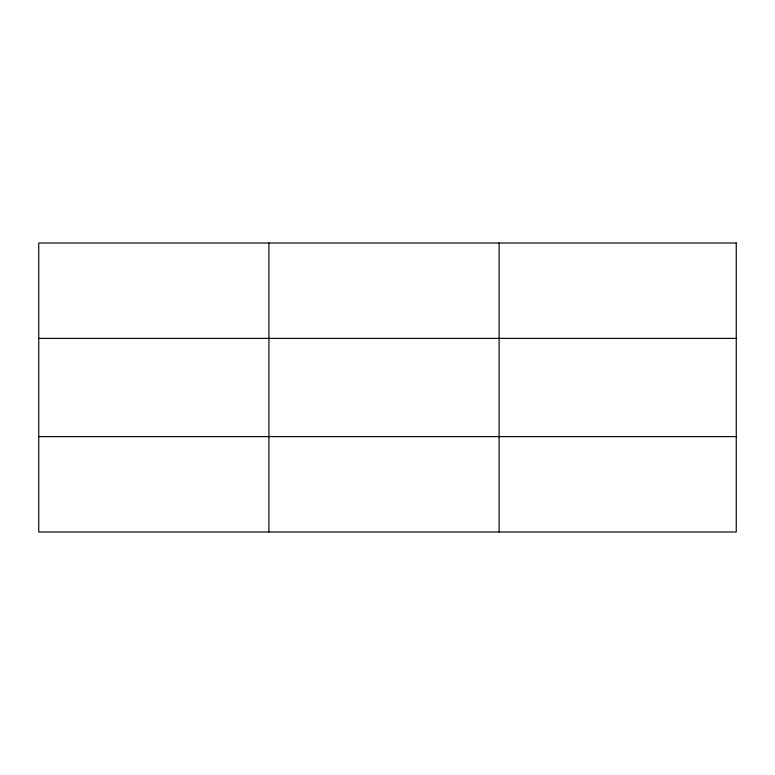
<?xml version="1.0" encoding="UTF-8"?>
<svg xmlns="http://www.w3.org/2000/svg" width="775" height="775" viewBox="0 0 775 775"><rect width="100%" height="100%" fill="white"/><g stroke="black" fill="none" stroke-linecap="round" stroke-linejoin="round"><path stroke-width="1.16" d="M268.925 531.999L268.925 243.001M499.1 531.999L499.1 243.001M38.75 338.375L736.25 338.375M38.75 436.625L736.25 436.625M736.25 243.001L736.25 531.999L38.75 531.999L38.75 243.001L736.25 243.001"/></g></svg>
